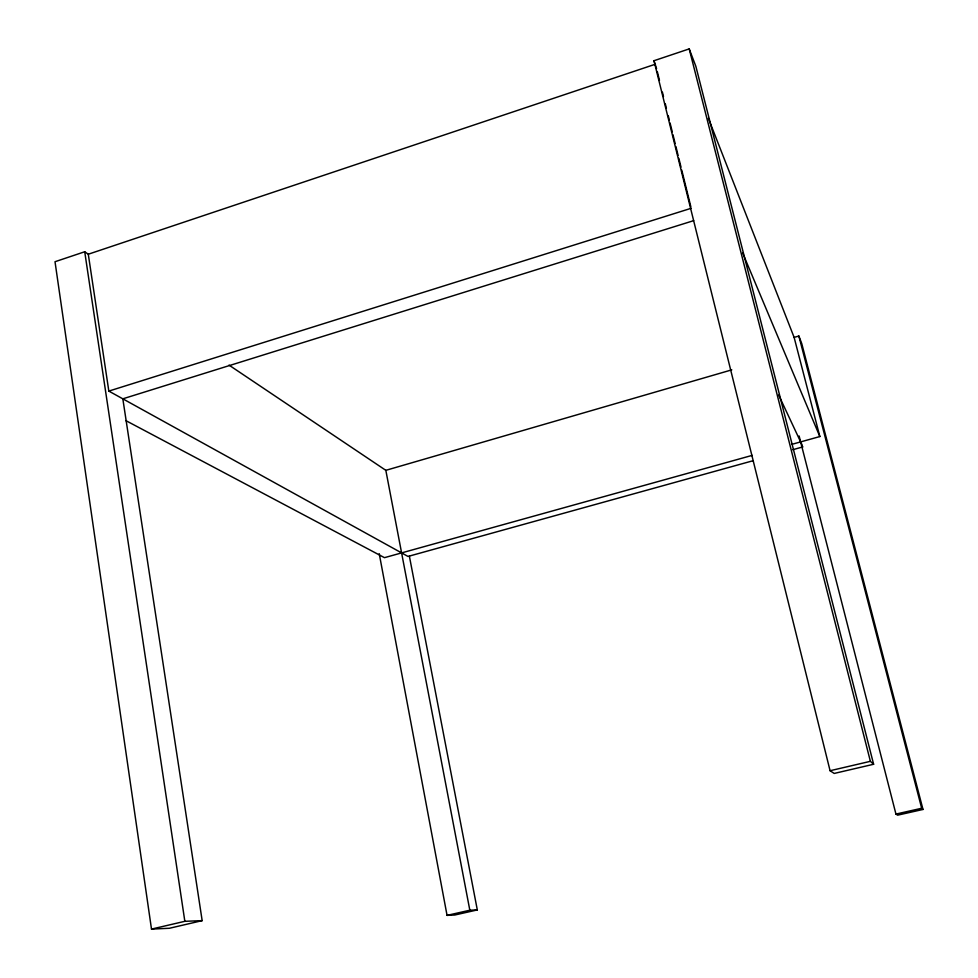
<?xml version="1.0" encoding="UTF-8"?>
<svg xmlns="http://www.w3.org/2000/svg" width="978" height="978" viewBox="0 0 978 978"><rect width="100%" height="100%" fill="white"/><g stroke="black" fill="none" stroke-linecap="round" stroke-linejoin="round"><path stroke-width="1.47" d="M753.048 460.724L408.022 556.445L108.827 391.09L88.289 254.219L84.719 251.762L55.012 261.725L151.492 929.1L169.426 928.269L202.165 920.64L122.825 398.828L693.671 220.649M653.976 60.722L689.209 48.9L695.835 66.26L873.611 764.27L834.197 773.439L830.077 770.725L653.976 60.722L656.568 68.594M88.289 254.219L655.468 64.181M108.827 391.09L691.214 208.277M708.39 118.35L794.124 337.398L798.855 336.016L801.752 343.596L922.987 809.454L897.621 815.175L895.946 814.075L799.124 435.992M228.999 365.1L385.833 470.332L731.788 369.855M752.216 455.369L384.476 557.668L125.807 420.589M791.838 444.354L819.845 436.555L794.124 337.398M792.681 449.733L802.962 446.873M151.492 929.1L184.842 921.313L202.165 920.64M830.077 770.725L870.383 761.324L873.611 764.27M379.232 553.682L447.056 915.371L469.831 910.225L477.313 909.931L409.354 556.042M895.946 814.075L921.679 808.268L922.987 809.454M477.313 909.931L454.831 915.005L447.056 915.371M778.659 394.99L802.388 445.638M742.644 252.923L819.845 436.555M798.855 336.016L921.679 808.268M689.209 48.9L870.383 761.324M657.289 71.541L659.478 80.355M662.399 92.128L663.487 96.529M665.321 103.888L666.409 108.289M668.231 115.648L669.331 120.062M670.064 122.996L672.253 131.822M672.974 134.756L675.162 143.583M675.896 146.517L678.084 155.343M678.818 158.277L681.006 167.104M681.739 170.05L690.859 206.798M385.833 470.332L469.831 910.225M84.719 251.762L184.842 921.313"/></g></svg>
